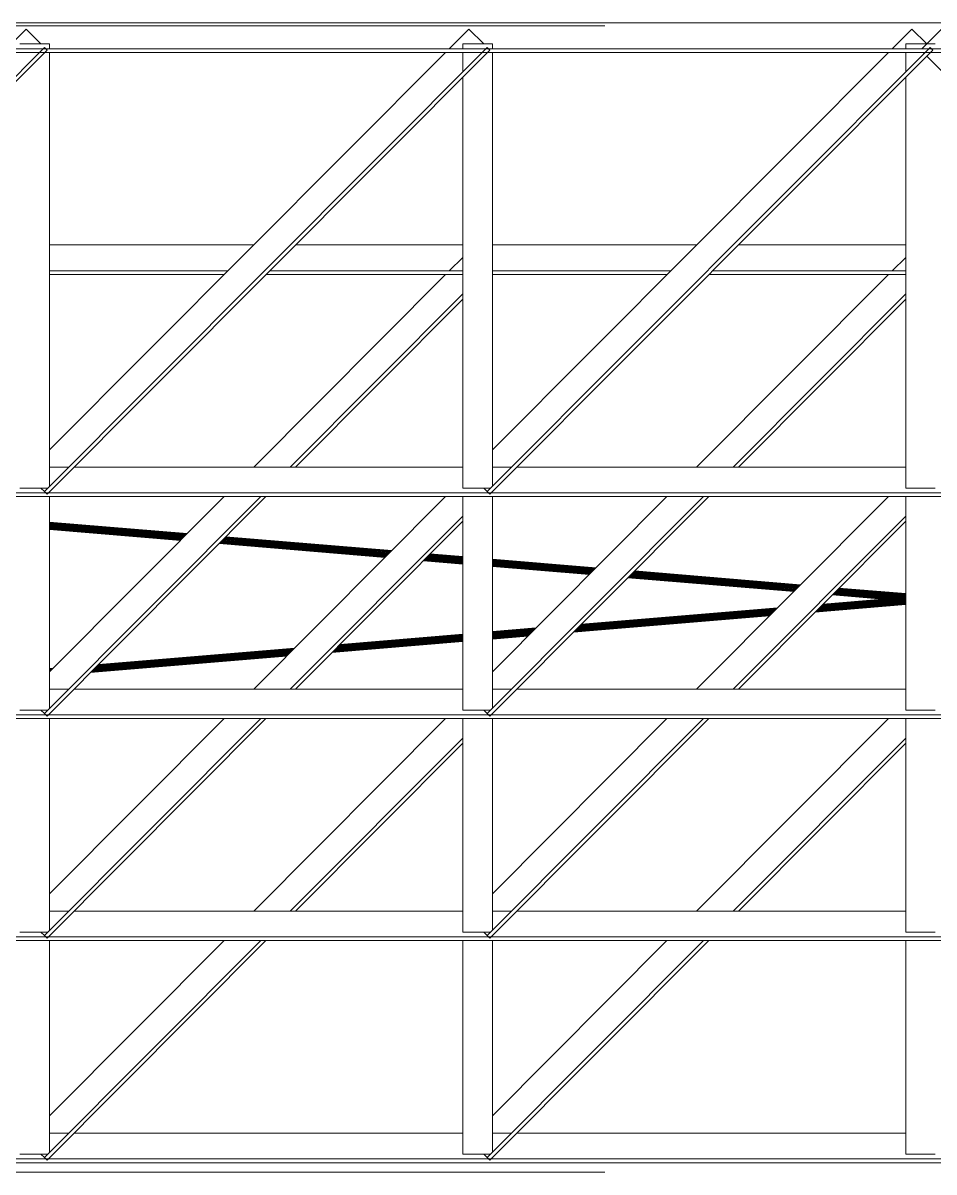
# Model space of a CAD drawing. Header units: inches. Extents: x -37 to 842, y -205 to 94.
# Drawn here: x 80.419 to 81.65, y -143.461 to -141.909 of the extents above; entities that cross this region are included whole.
import ezdxf

# ---------------------------------------------------------------- set-up
doc = ezdxf.new("R2010")
doc.units = ezdxf.units.IN
doc.header["$MEASUREMENT"] = 0
doc.linetypes.add('CYPE_RAYAPUNTOPUNTO', pattern=[0.45, 0.225, -0.075, 0, -0.075, 0, -0.075])
doc.layers.add('COTA_FORMAS', color=11, linetype='CYPE_RAYAPUNTOPUNTO', lineweight=0)
doc.layers.add('VISTAS DE CORTES', color=7, linetype='Continuous', lineweight=0)

# ---------------------------------------------------------------- blocks, each defined once
blk = doc.blocks.new('A$Ce7fd5475')
at = {"linetype": 'Continuous', "extrusion": (0, 1, 0)}
for p, q in [((2.4691, 4.0133), (13.2186, 4.0133)), ((6.6107, 3.9783), (6.6373, 4.0049)), ((6.6373, 4.0049), (6.6574, 3.9849)), ((7.2091, 3.9783), (7.2356, 4.0049)), ((7.2356, 4.0049), (7.2557, 3.9849)), ((7.8074, 3.9783), (7.834, 4.0049)), ((7.834, 4.0049), (7.8541, 3.9849)), ((7.8475, 3.9783), (7.8742, 4.0049)), ((6.0484, 3.9783), (9.6344, 3.9783)), ((6.0637, 3.3802), (6.6621, 3.9802)), ((6.0673, 3.3767), (6.6656, 3.9767)), ((6.629, 3.9849), (6.669, 3.9849)), ((6.6621, 3.3802), (7.2604, 3.9802)), ((6.6621, 3.9802), (6.6656, 3.9767)), ((6.6656, 3.3767), (7.264, 3.9767)), ((6.669, 3.9783), (6.669, 3.9849)), ((7.2273, 3.9783), (7.2273, 3.9849)), ((7.2273, 3.9849), (7.2673, 3.9849)), ((7.2604, 3.3802), (7.8587, 3.9802)), ((7.2604, 3.9802), (7.264, 3.9767)), ((7.264, 3.3767), (7.8623, 3.9767)), ((7.2673, 3.9783), (7.2673, 3.9849)), ((7.8257, 3.9783), (7.8257, 3.9849)), ((7.8257, 3.9849), (7.8657, 3.9849)), ((7.8587, 3.9802), (7.8623, 3.9767)), ((6.0484, 3.9733), (9.6344, 3.9733)), ((6.669, 3.3872), (6.669, 3.9733)), ((6.669, 3.4367), (7.2041, 3.9733)), ((7.2273, 3.9471), (7.2273, 3.9733)), ((7.2673, 3.3872), (7.2673, 3.9733)), ((7.2673, 3.4367), (7.8024, 3.9733)), ((7.8257, 3.9471), (7.8257, 3.9733)), ((7.8493, 3.9733), (7.8505, 3.972)), ((7.8541, 3.9685), (8.4426, 3.3783)), ((7.2273, 3.3849), (7.2273, 3.94)), ((7.8257, 3.3849), (7.8257, 3.94)), ((6.669, 3.7133), (6.9448, 3.7133)), ((7.0013, 3.7133), (7.2273, 3.7133)), ((7.2673, 3.7133), (7.5431, 3.7133)), ((7.5996, 3.7133), (7.8257, 3.7133)), ((7.2091, 3.6783), (7.2273, 3.6966)), ((7.8074, 3.6783), (7.8257, 3.6966)), ((6.669, 3.6783), (6.9099, 3.6783)), ((6.669, 3.6733), (6.9049, 3.6733)), ((6.9448, 3.4133), (7.2041, 3.6733)), ((6.9614, 3.6733), (7.2273, 3.6733)), ((6.9664, 3.6783), (7.2273, 3.6783)), ((7.2673, 3.6783), (7.5082, 3.6783)), ((7.2673, 3.6733), (7.5032, 3.6733)), ((7.5431, 3.4133), (7.8024, 3.6733)), ((7.5597, 3.6733), (7.8257, 3.6733)), ((7.5647, 3.6783), (7.8257, 3.6783)), ((6.9942, 3.4133), (7.2273, 3.6471)), ((7.0013, 3.4133), (7.2273, 3.64)), ((7.5925, 3.4133), (7.8257, 3.6471)), ((7.5996, 3.4133), (7.8257, 3.64)), ((6.669, 3.4133), (6.695, 3.4133)), ((6.7021, 3.4133), (7.2273, 3.4133)), ((7.2673, 3.4133), (7.2934, 3.4133)), ((7.3004, 3.4133), (7.8257, 3.4133)), ((6.629, 3.3849), (6.6667, 3.3849)), ((6.6574, 3.3849), (6.6621, 3.3802)), ((7.2273, 3.3849), (7.2651, 3.3849)), ((7.2557, 3.3849), (7.2604, 3.3802)), ((7.8257, 3.3849), (7.8657, 3.3849)), ((2.4691, 3.3783), (13.2391, 3.3783)), ((2.4691, 3.3733), (13.2391, 3.3733)), ((6.6621, 3.3802), (6.6656, 3.3767)), ((6.6621, 3.0802), (6.9543, 3.3733)), ((6.6656, 3.0767), (6.9614, 3.3733)), ((6.669, 3.0872), (6.669, 3.3733)), ((6.669, 3.1367), (6.9049, 3.3733)), ((6.9448, 3.1133), (7.2041, 3.3733)), ((7.2273, 3.0849), (7.2273, 3.3733)), ((7.2604, 3.3802), (7.264, 3.3767)), ((7.2604, 3.0802), (7.5527, 3.3733)), ((7.264, 3.0767), (7.5597, 3.3733)), ((7.2673, 3.0872), (7.2673, 3.3733)), ((7.2673, 3.1367), (7.5032, 3.3733)), ((7.5431, 3.1133), (7.8024, 3.3733)), ((7.8257, 3.0849), (7.8257, 3.3733)), ((6.8551, 3.3234), (6.669, 3.3389)), ((6.8551, 3.3233), (6.669, 3.3389)), ((6.855, 3.3232), (6.669, 3.3387)), ((6.8548, 3.323), (6.669, 3.3385)), ((6.8545, 3.3228), (6.669, 3.3383)), ((6.9942, 3.1133), (7.2273, 3.3471)), ((7.0013, 3.1133), (7.2273, 3.34)), ((7.5925, 3.1133), (7.8257, 3.3471)), ((7.5996, 3.1133), (7.8257, 3.34)), ((6.8542, 3.3224), (6.669, 3.3379)), ((6.8538, 3.3221), (6.669, 3.3375)), ((6.8534, 3.3216), (6.669, 3.337)), ((6.8529, 3.3211), (6.669, 3.3365)), ((6.8524, 3.3206), (6.669, 3.336)), ((6.8518, 3.3201), (6.669, 3.3354)), ((6.8513, 3.3195), (6.669, 3.3347)), ((6.8507, 3.3189), (6.669, 3.3341)), ((6.8501, 3.3184), (6.669, 3.3335)), ((6.8495, 3.3178), (6.669, 3.3329)), ((6.849, 3.3172), (6.669, 3.3323)), ((6.8484, 3.3167), (6.669, 3.3317)), ((6.8479, 3.3162), (6.669, 3.3311)), ((6.8475, 3.3157), (6.669, 3.3306)), ((6.8471, 3.3153), (6.669, 3.3302)), ((6.8467, 3.3149), (6.669, 3.3298)), ((6.8464, 3.3146), (6.669, 3.3295)), ((6.8462, 3.3144), (6.669, 3.3292)), ((6.846, 3.3142), (6.669, 3.329)), ((6.8459, 3.3141), (6.669, 3.3289)), ((6.8459, 3.3141), (6.669, 3.3289)), ((7.122, 3.291), (6.898, 3.3098)), ((7.1221, 3.2911), (6.8981, 3.3098)), ((7.1222, 3.2912), (6.8982, 3.3099)), ((7.1223, 3.2913), (6.8983, 3.31)), ((7.1226, 3.2916), (6.8986, 3.3103)), ((7.1229, 3.2919), (6.8989, 3.3106)), ((7.1232, 3.2922), (6.8992, 3.3109)), ((7.1236, 3.2926), (6.8996, 3.3114)), ((7.1241, 3.2931), (6.9001, 3.3118)), ((7.1246, 3.2936), (6.9006, 3.3123)), ((7.1251, 3.2941), (6.9011, 3.3129)), ((7.1257, 3.2947), (6.9017, 3.3134)), ((7.1263, 3.2953), (6.9023, 3.314)), ((7.1269, 3.2959), (6.9028, 3.3146)), ((7.1274, 3.2964), (6.9034, 3.3152)), ((7.128, 3.297), (6.904, 3.3157)), ((7.1285, 3.2975), (6.9045, 3.3163)), ((7.1291, 3.2981), (6.905, 3.3168)), ((7.1295, 3.2985), (6.9055, 3.3173)), ((7.13, 3.299), (6.9059, 3.3177)), ((7.1303, 3.2994), (6.9063, 3.3181)), ((7.1307, 3.2997), (6.9066, 3.3184)), ((7.1309, 3.2999), (6.9069, 3.3187)), ((7.1311, 3.3001), (6.9071, 3.3189)), ((7.1312, 3.3003), (6.9072, 3.319)), ((7.1313, 3.3003), (6.9073, 3.319)), ((7.2273, 3.2881), (7.1796, 3.2921)), ((7.2273, 3.2887), (7.1801, 3.2926)), ((7.2273, 3.2893), (7.1807, 3.2932)), ((7.2273, 3.2899), (7.1812, 3.2937)), ((7.2273, 3.2904), (7.1817, 3.2942)), ((7.2273, 3.2908), (7.1821, 3.2946)), ((7.2273, 3.2913), (7.1825, 3.295)), ((7.2273, 3.2916), (7.1828, 3.2953)), ((7.2273, 3.2919), (7.1831, 3.2956)), ((7.2273, 3.2921), (7.1832, 3.2958)), ((7.2273, 3.2923), (7.1834, 3.2959)), ((7.2273, 3.2922), (7.1834, 3.2959)), ((7.2273, 3.2823), (7.1742, 3.2867)), ((7.2273, 3.2822), (7.1742, 3.2867)), ((7.2273, 3.2824), (7.1743, 3.2868)), ((7.2273, 3.2826), (7.1745, 3.287)), ((7.2273, 3.2828), (7.1747, 3.2872)), ((7.2273, 3.2831), (7.175, 3.2875)), ((7.2273, 3.2835), (7.1754, 3.2879)), ((7.2273, 3.284), (7.1758, 3.2883)), ((7.2273, 3.2845), (7.1762, 3.2887)), ((7.2273, 3.285), (7.1767, 3.2892)), ((7.2273, 3.2856), (7.1773, 3.2898)), ((7.2273, 3.2862), (7.1778, 3.2903)), ((7.2273, 3.2868), (7.1784, 3.2909)), ((7.2273, 3.2875), (7.179, 3.2915)), ((7.4074, 3.2772), (7.2673, 3.2889)), ((7.4074, 3.2772), (7.2673, 3.2889)), ((7.4073, 3.2771), (7.2673, 3.2887)), ((7.4071, 3.2769), (7.2673, 3.2885)), ((7.4068, 3.2766), (7.2673, 3.2883)), ((7.4065, 3.2763), (7.2673, 3.2879)), ((7.4061, 3.2759), (7.2673, 3.2875)), ((7.4057, 3.2755), (7.2673, 3.287)), ((7.4052, 3.275), (7.2673, 3.2865)), ((7.4047, 3.2745), (7.2673, 3.2859)), ((7.4041, 3.2739), (7.2673, 3.2854)), ((7.4036, 3.2734), (7.2673, 3.2847)), ((7.403, 3.2728), (7.2673, 3.2841)), ((7.4024, 3.2722), (7.2673, 3.2835)), ((7.4019, 3.2716), (7.2673, 3.2829)), ((7.4013, 3.2711), (7.2673, 3.2823)), ((7.4008, 3.2705), (7.2673, 3.2817)), ((7.4003, 3.27), (7.2673, 3.2811)), ((7.3998, 3.2696), (7.2673, 3.2806)), ((7.3994, 3.2691), (7.2673, 3.2802)), ((7.399, 3.2688), (7.2673, 3.2798)), ((7.3987, 3.2685), (7.2673, 3.2795)), ((7.3985, 3.2683), (7.2673, 3.2792)), ((7.3983, 3.2681), (7.2673, 3.279)), ((7.3982, 3.268), (7.2673, 3.2789)), ((7.3982, 3.268), (7.2673, 3.2789)), ((7.6744, 3.2449), (7.4503, 3.2636)), ((7.6744, 3.2449), (7.4504, 3.2636)), ((7.6745, 3.245), (7.4505, 3.2637)), ((7.6746, 3.2452), (7.4506, 3.2639)), ((7.6749, 3.2454), (7.4509, 3.2641)), ((7.6752, 3.2457), (7.4512, 3.2644)), ((7.6755, 3.2461), (7.4515, 3.2648)), ((7.6759, 3.2465), (7.4519, 3.2652)), ((7.6764, 3.2469), (7.4524, 3.2657)), ((7.6769, 3.2475), (7.4529, 3.2662)), ((7.6774, 3.248), (7.4534, 3.2667)), ((7.678, 3.2485), (7.454, 3.2673)), ((7.6786, 3.2491), (7.4546, 3.2678)), ((7.6792, 3.2497), (7.4551, 3.2684)), ((7.6797, 3.2503), (7.4557, 3.269)), ((7.6803, 3.2508), (7.4563, 3.2696)), ((7.6808, 3.2514), (7.4568, 3.2701)), ((7.6814, 3.2519), (7.4573, 3.2706)), ((7.6818, 3.2524), (7.4578, 3.2711)), ((7.6823, 3.2528), (7.4582, 3.2715)), ((7.6826, 3.2532), (7.4586, 3.2719)), ((7.683, 3.2535), (7.459, 3.2722)), ((7.6832, 3.2538), (7.4592, 3.2725)), ((7.6834, 3.254), (7.4594, 3.2727)), ((7.6835, 3.2541), (7.4595, 3.2728)), ((7.6836, 3.2541), (7.4596, 3.2729)), ((7.8257, 3.2375), (7.7313, 3.2453)), ((7.8257, 3.2381), (7.7319, 3.2459)), ((7.8257, 3.2387), (7.7324, 3.2465)), ((7.8257, 3.2393), (7.733, 3.247)), ((7.8257, 3.2399), (7.7335, 3.2476)), ((7.8257, 3.2404), (7.734, 3.248)), ((7.8257, 3.2408), (7.7344, 3.2485)), ((7.8257, 3.2413), (7.7348, 3.2488)), ((7.8257, 3.2416), (7.7351, 3.2492)), ((7.8257, 3.2419), (7.7354, 3.2494)), ((7.8257, 3.2421), (7.7356, 3.2496)), ((7.8257, 3.2423), (7.7357, 3.2498)), ((7.8257, 3.2422), (7.7357, 3.2497)), ((7.7057, 3.2197), (7.8257, 3.2297)), ((7.7063, 3.2203), (7.8257, 3.2303)), ((7.7069, 3.2209), (7.8257, 3.2309)), ((7.7076, 3.2216), (7.8257, 3.2315)), ((7.7083, 3.2223), (7.8257, 3.2321)), ((7.709, 3.223), (7.8228, 3.2325)), ((7.7097, 3.2236), (7.8191, 3.2328)), ((7.7103, 3.2243), (7.8154, 3.2331)), ((7.711, 3.225), (7.8119, 3.2334)), ((7.7116, 3.2256), (7.8085, 3.2337)), ((7.7121, 3.2261), (7.8054, 3.2339)), ((7.7126, 3.2266), (7.8026, 3.2342)), ((7.7131, 3.2271), (7.8002, 3.2344)), ((7.7135, 3.2275), (7.7981, 3.2345)), ((7.7138, 3.2278), (7.7964, 3.2347)), ((7.714, 3.228), (7.7952, 3.2348)), ((7.7141, 3.2282), (7.7944, 3.2349)), ((7.7142, 3.2282), (7.794, 3.2349)), ((7.8257, 3.2323), (7.7265, 3.2406)), ((7.8257, 3.2322), (7.7265, 3.2405)), ((7.8257, 3.2324), (7.7266, 3.2406)), ((7.8257, 3.2326), (7.7268, 3.2408)), ((7.8257, 3.2328), (7.727, 3.2411)), ((7.8257, 3.2331), (7.7273, 3.2414)), ((7.8257, 3.2335), (7.7277, 3.2417)), ((7.8257, 3.234), (7.7281, 3.2421)), ((7.8257, 3.2345), (7.7285, 3.2426)), ((7.8257, 3.235), (7.729, 3.2431)), ((7.8257, 3.2356), (7.7296, 3.2436)), ((7.8257, 3.2362), (7.7301, 3.2442)), ((7.8257, 3.2368), (7.7307, 3.2448)), ((7.3788, 3.1919), (7.6436, 3.214)), ((7.3794, 3.1924), (7.6441, 3.2146)), ((7.38, 3.193), (7.6447, 3.2152)), ((7.3806, 3.1937), (7.6453, 3.2158)), ((7.3812, 3.1943), (7.646, 3.2164)), ((7.3819, 3.195), (7.6467, 3.2171)), ((7.3826, 3.1957), (7.6474, 3.2178)), ((7.3833, 3.1964), (7.648, 3.2185)), ((7.384, 3.197), (7.6487, 3.2192)), ((7.3846, 3.1977), (7.6493, 3.2198)), ((7.3852, 3.1983), (7.65, 3.2204)), ((7.3858, 3.1989), (7.6505, 3.221)), ((7.3863, 3.1994), (7.651, 3.2215)), ((7.3867, 3.1998), (7.6515, 3.2219)), ((7.3871, 3.2002), (7.6519, 3.2223)), ((7.3874, 3.2005), (7.6522, 3.2226)), ((7.3876, 3.2007), (7.6524, 3.2229)), ((7.3878, 3.2009), (7.6526, 3.2231)), ((7.3878, 3.2009), (7.6525, 3.223)), ((7.7033, 3.2173), (7.8257, 3.2275)), ((7.7033, 3.2173), (7.8257, 3.2275)), ((7.7034, 3.2174), (7.8257, 3.2276)), ((7.7036, 3.2176), (7.8257, 3.2278)), ((7.7039, 3.2179), (7.8257, 3.2281)), ((7.7043, 3.2182), (7.8257, 3.2284)), ((7.7047, 3.2187), (7.8257, 3.2288)), ((7.7052, 3.2192), (7.8257, 3.2292)), ((7.3769, 3.19), (7.6417, 3.2121)), ((7.377, 3.19), (7.6417, 3.2121)), ((7.3771, 3.1901), (7.6418, 3.2123)), ((7.3773, 3.1903), (7.642, 3.2125)), ((7.3775, 3.1906), (7.6423, 3.2127)), ((7.3779, 3.191), (7.6426, 3.2131)), ((7.3783, 3.1914), (7.6431, 3.2135)), ((7.0569, 3.1691), (7.2273, 3.1833)), ((7.0576, 3.1698), (7.2273, 3.184)), ((7.0582, 3.1704), (7.2273, 3.1845)), ((7.0588, 3.171), (7.2273, 3.1851)), ((7.0594, 3.1716), (7.2273, 3.1856)), ((7.0599, 3.1721), (7.2273, 3.1861)), ((7.0604, 3.1726), (7.2273, 3.1865)), ((7.0607, 3.1729), (7.2273, 3.1869)), ((7.0611, 3.1732), (7.2273, 3.1871)), ((7.0613, 3.1735), (7.2273, 3.1873)), ((7.0614, 3.1736), (7.2273, 3.1875)), ((7.0615, 3.1737), (7.2273, 3.1875)), ((7.2673, 3.1909), (7.3262, 3.1958)), ((7.2673, 3.1908), (7.3262, 3.1957)), ((7.2673, 3.1907), (7.326, 3.1956)), ((7.2673, 3.1905), (7.3258, 3.1954)), ((7.2673, 3.1902), (7.3255, 3.1951)), ((7.2673, 3.1898), (7.3251, 3.1947)), ((7.2673, 3.1894), (7.3247, 3.1942)), ((7.2673, 3.189), (7.3242, 3.1937)), ((7.2673, 3.1884), (7.3236, 3.1931)), ((7.2673, 3.1879), (7.323, 3.1925)), ((7.2673, 3.1873), (7.3223, 3.1919)), ((7.2673, 3.1867), (7.3217, 3.1912)), ((7.2673, 3.1861), (7.321, 3.1905)), ((7.2673, 3.1854), (7.3203, 3.1899)), ((7.2673, 3.1848), (7.3196, 3.1892)), ((7.2673, 3.1842), (7.319, 3.1885)), ((7.2673, 3.1836), (7.3183, 3.1879)), ((7.2673, 3.1831), (7.3177, 3.1873)), ((7.2673, 3.1826), (7.3172, 3.1867)), ((7.2673, 3.1821), (7.3167, 3.1862)), ((7.2673, 3.1817), (7.3163, 3.1858)), ((7.2673, 3.1814), (7.3159, 3.1855)), ((7.2673, 3.1811), (7.3157, 3.1852)), ((7.2673, 3.181), (7.3155, 3.185)), ((7.2673, 3.1809), (7.3153, 3.1849)), ((7.2673, 3.1808), (7.3153, 3.1848)), ((6.734, 3.1453), (6.9987, 3.1674)), ((6.7344, 3.1457), (6.9991, 3.1678)), ((6.7347, 3.146), (6.9994, 3.1681)), ((6.7349, 3.1462), (6.9997, 3.1683)), ((6.7351, 3.1463), (6.9998, 3.1685)), ((6.7351, 3.1464), (6.9999, 3.1685)), ((7.0506, 3.1627), (7.2273, 3.1775)), ((7.0506, 3.1628), (7.2273, 3.1775)), ((7.0507, 3.1629), (7.2273, 3.1776)), ((7.0509, 3.1631), (7.2273, 3.1778)), ((7.0512, 3.1633), (7.2273, 3.1781)), ((7.0515, 3.1637), (7.2273, 3.1784)), ((7.052, 3.1641), (7.2273, 3.1788)), ((7.0525, 3.1646), (7.2273, 3.1792)), ((7.053, 3.1652), (7.2273, 3.1797)), ((7.0536, 3.1658), (7.2273, 3.1803)), ((7.0542, 3.1664), (7.2273, 3.1809)), ((7.0549, 3.1671), (7.2273, 3.1815)), ((7.0556, 3.1677), (7.2273, 3.1821)), ((7.0562, 3.1684), (7.2273, 3.1827)), ((6.7242, 3.1355), (6.9889, 3.1576)), ((6.7242, 3.1355), (6.989, 3.1576)), ((6.7243, 3.1356), (6.9891, 3.1577)), ((6.7245, 3.1358), (6.9893, 3.1579)), ((6.7248, 3.1361), (6.9896, 3.1582)), ((6.7252, 3.1364), (6.9899, 3.1585)), ((6.7256, 3.1369), (6.9903, 3.159)), ((6.7261, 3.1373), (6.9908, 3.1595)), ((6.7266, 3.1379), (6.9914, 3.16)), ((6.7272, 3.1385), (6.992, 3.1606)), ((6.7279, 3.1391), (6.9926, 3.1612)), ((6.7285, 3.1398), (6.9933, 3.1619)), ((6.7292, 3.1405), (6.9939, 3.1626)), ((6.7299, 3.1411), (6.9946, 3.1633)), ((6.7306, 3.1418), (6.9953, 3.164)), ((6.7312, 3.1425), (6.996, 3.1646)), ((6.7319, 3.1431), (6.9966, 3.1653)), ((6.7325, 3.1438), (6.9972, 3.1659)), ((6.733, 3.1443), (6.9978, 3.1664)), ((6.7336, 3.1448), (6.9983, 3.167)), ((6.669, 3.1408), (6.6734, 3.1412)), ((6.669, 3.1409), (6.6735, 3.1412)), ((6.669, 3.1407), (6.6733, 3.141)), ((6.669, 3.1405), (6.6731, 3.1408)), ((6.669, 3.1402), (6.6728, 3.1405)), ((6.669, 3.1398), (6.6724, 3.1401)), ((6.669, 3.1394), (6.6719, 3.1397)), ((6.669, 3.139), (6.6714, 3.1392)), ((6.669, 3.1384), (6.6709, 3.1386)), ((6.669, 3.1379), (6.6703, 3.138)), ((6.669, 3.1373), (6.6696, 3.1373)), ((6.669, 3.1133), (6.695, 3.1133)), ((6.7021, 3.1133), (7.2273, 3.1133)), ((7.2673, 3.1133), (7.2934, 3.1133)), ((7.3004, 3.1133), (7.8257, 3.1133)), ((2.5236, 3.0783), (13.2186, 3.0783)), ((6.629, 3.0849), (6.6667, 3.0849)), ((6.6574, 3.0849), (6.6621, 3.0802)), ((6.6621, 3.0802), (6.6656, 3.0767)), ((7.2273, 3.0849), (7.2651, 3.0849)), ((7.2557, 3.0849), (7.2604, 3.0802)), ((7.2604, 3.0802), (7.264, 3.0767)), ((7.8257, 3.0849), (7.8657, 3.0849)), ((2.5236, 3.0733), (13.2186, 3.0733)), ((6.6621, 2.7802), (6.9543, 3.0733)), ((6.6656, 2.7767), (6.9614, 3.0733)), ((6.669, 2.7872), (6.669, 3.0733)), ((6.669, 2.8367), (6.9049, 3.0733)), ((6.9448, 2.8133), (7.2041, 3.0733)), ((7.2273, 2.7849), (7.2273, 3.0733)), ((7.2604, 2.7802), (7.5527, 3.0733)), ((7.264, 2.7767), (7.5597, 3.0733)), ((7.2673, 2.7872), (7.2673, 3.0733)), ((7.2673, 2.8367), (7.5032, 3.0733)), ((7.5431, 2.8133), (7.8024, 3.0733)), ((7.8257, 2.7849), (7.8257, 3.0733)), ((6.9942, 2.8133), (7.2273, 3.0471)), ((7.5925, 2.8133), (7.8257, 3.0471)), ((7.0013, 2.8133), (7.2273, 3.04)), ((7.5996, 2.8133), (7.8257, 3.04)), ((6.669, 2.8133), (6.695, 2.8133)), ((6.7021, 2.8133), (7.2273, 2.8133)), ((7.2673, 2.8133), (7.2934, 2.8133)), ((7.3004, 2.8133), (7.8257, 2.8133)), ((6.629, 2.7849), (6.6667, 2.7849)), ((6.6574, 2.7849), (6.6621, 2.7802)), ((6.6621, 2.7802), (6.6656, 2.7767)), ((7.2273, 2.7849), (7.2651, 2.7849)), ((7.2557, 2.7849), (7.2604, 2.7802)), ((7.2604, 2.7802), (7.264, 2.7767)), ((7.8257, 2.7849), (7.8657, 2.7849)), ((2.5236, 2.7783), (13.2186, 2.7783)), ((2.5236, 2.7733), (13.2186, 2.7733)), ((6.6621, 2.4802), (6.9543, 2.7733)), ((6.6656, 2.4767), (6.9614, 2.7733)), ((6.669, 2.5367), (6.9049, 2.7733)), ((6.669, 2.4872), (6.669, 2.7733)), ((7.2273, 2.4849), (7.2273, 2.7733)), ((7.2604, 2.4802), (7.5527, 2.7733)), ((7.264, 2.4767), (7.5597, 2.7733)), ((7.2673, 2.5367), (7.5032, 2.7733)), ((7.2673, 2.4872), (7.2673, 2.7733)), ((7.8257, 2.4849), (7.8257, 2.7733)), ((6.669, 2.5133), (6.695, 2.5133)), ((6.7021, 2.5133), (7.2273, 2.5133)), ((7.2673, 2.5133), (7.2934, 2.5133)), ((7.3004, 2.5133), (7.8257, 2.5133)), ((6.629, 2.4849), (6.6667, 2.4849)), ((6.6574, 2.4849), (6.6621, 2.4802)), ((7.2273, 2.4849), (7.2651, 2.4849)), ((7.2557, 2.4849), (7.2604, 2.4802)), ((7.8257, 2.4849), (7.8657, 2.4849)), ((2.5236, 2.4783), (13.1874, 2.4783)), ((2.5236, 2.4733), (13.1874, 2.4733)), ((6.6621, 2.4802), (6.6656, 2.4767)), ((7.2604, 2.4802), (7.264, 2.4767))]:
    blk.add_line(p, q, dxfattribs=at)

msp = doc.modelspace()

# ---------------------------------------------------------------- linework, layer by layer
at = {"layer": 'COTA_FORMAS', "ltscale": 10}
for p, q in [((74.255, -141.9124), (100.9093, -141.9124)), ((74.255, -143.4611), (100.9093, -143.4611))]:
    msp.add_line(p, q, dxfattribs=at)

# ---------------------------------------------------------------- block references
at = {"layer": 'VISTAS DE CORTES'}
msp.add_blockref('A$Ce7fd5475', (73.7858, -145.9218), dxfattribs=at)

doc.saveas('drawing.dxf')
